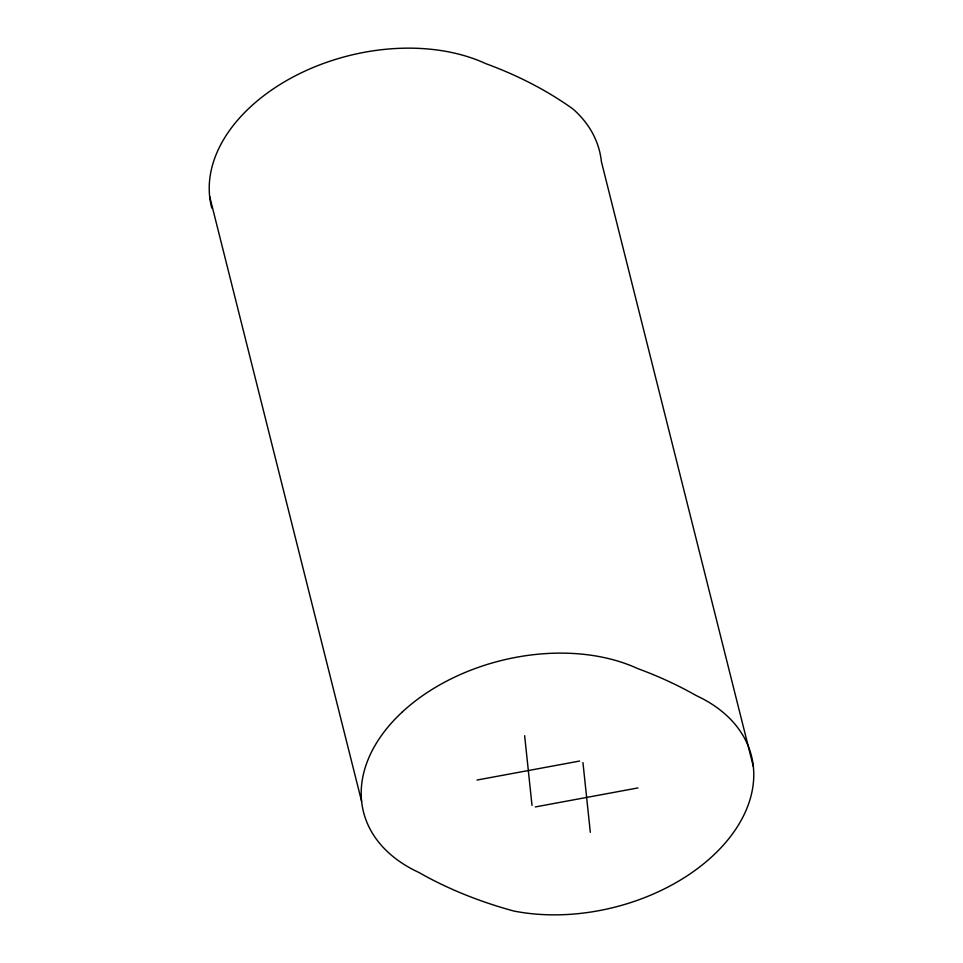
<?xml version="1.0" encoding="UTF-8"?>
<svg xmlns="http://www.w3.org/2000/svg" width="963" height="963" viewBox="0 0 963 963"><rect width="100%" height="100%" fill="white"/><g stroke="black" fill="none" stroke-linecap="round" stroke-linejoin="round"><path stroke-width="1.44" d="M477.034 780.042L579.618 761.047M535.344 806.934L637.927 787.939M753.343 766.548L601.381 161.579A169.957 113.285 -14.1 0 0 573.069 109.072A469.523 312.951 -14.1 0 0 485.785 63.63A169.957 113.285 -14.1 0 0 293.811 76.607A169.957 113.285 -14.1 0 0 211.812 208.104M209.657 196.452L361.619 801.421M582.952 762.576L590.319 832.297M524.642 735.684L532.009 805.405M401.98 712.283A169.957 113.285 -14.1 0 0 418.905 872.478A469.523 312.951 -14.1 0 0 513.64 910.986A169.957 113.285 -14.1 0 0 726.174 841.891A169.957 113.285 -14.1 0 0 696.056 695.491A469.523 312.951 -14.1 0 0 637.747 668.599A169.957 113.285 -14.1 0 0 401.98 712.283"/></g></svg>
